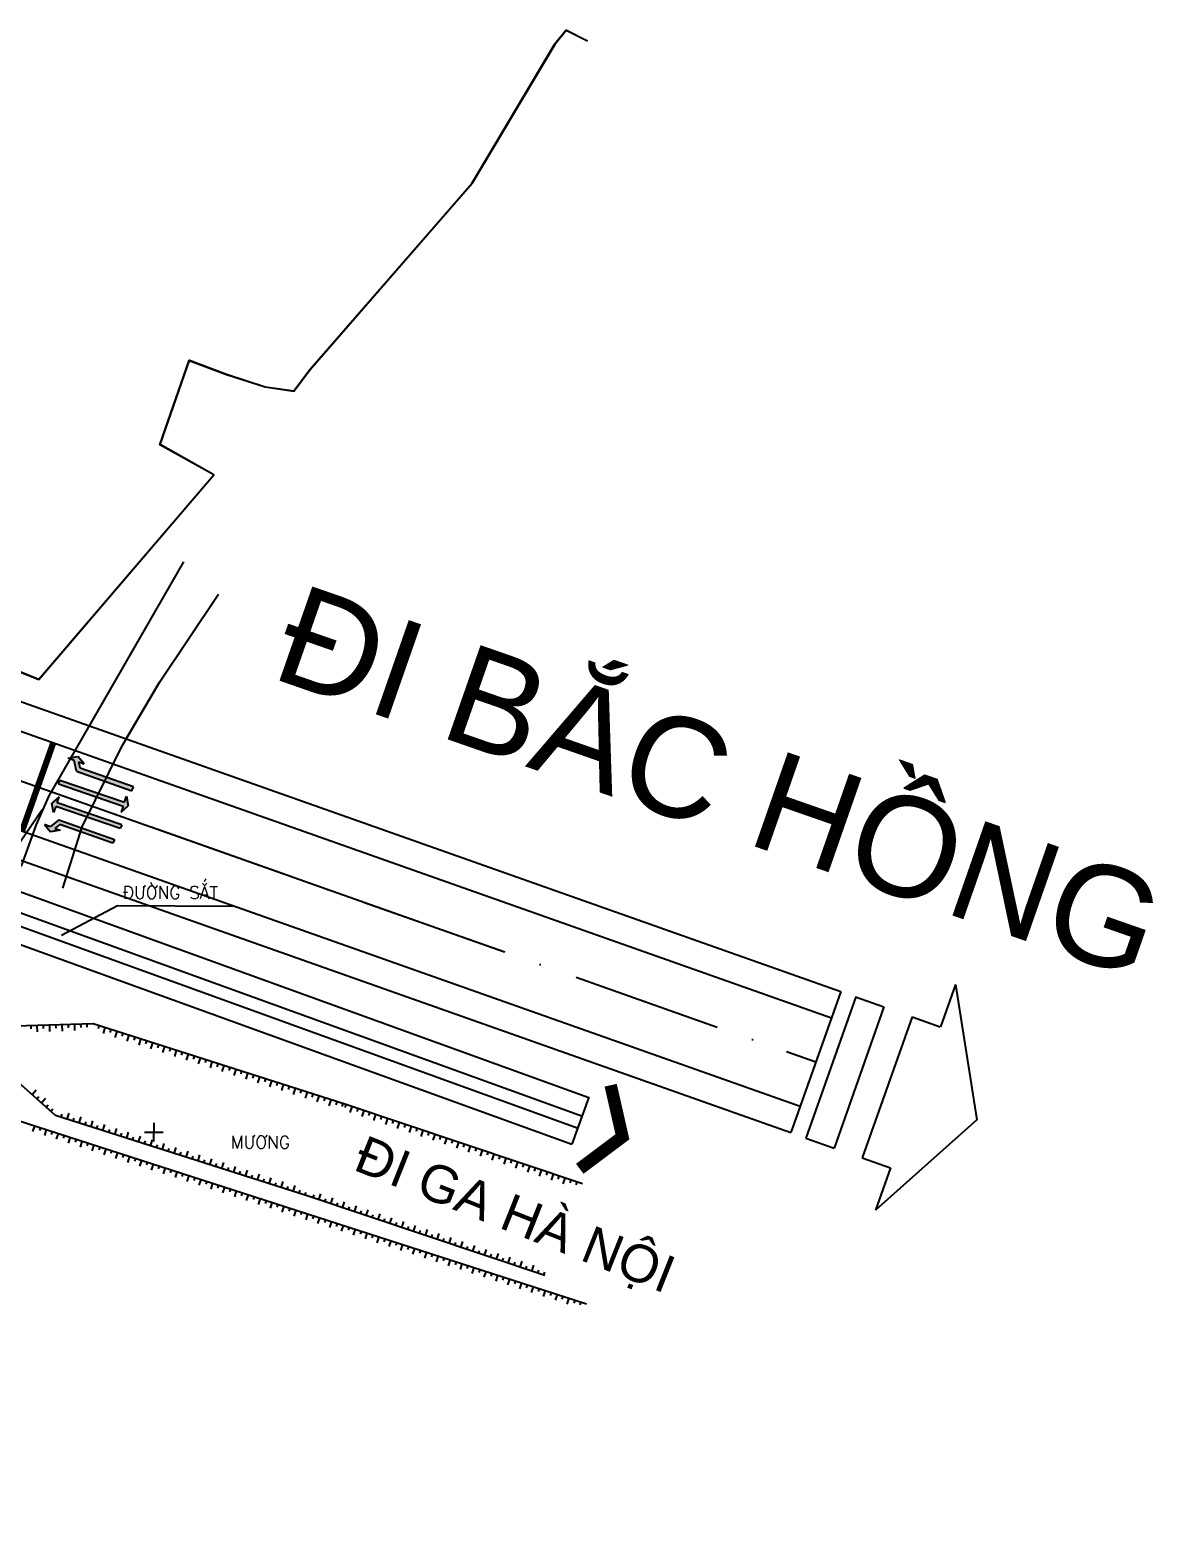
# Model space of a CAD drawing. Extents: x 577299 to 581055, y 2342699 to 2346415.
# Drawn here: x 580875.4 to 581055.4, y 2342788.5 to 2343029.5 of the extents above; entities that cross this region are included whole.
import ezdxf
from ezdxf.enums import TextEntityAlignment as Align

# ---------------------------------------------------------------- set-up
doc = ezdxf.new("R2010")
doc.units = 0
doc.header["$LTSCALE"] = 10
doc.header["$MEASUREMENT"] = 0
for name, pattern in [('ACAD_ISO10W100', [18, 12, -3, 0, -3]), ('CENTER', [2, 1.25, -0.25, 0.25, -0.25]), ('DUONGDUT', [0.1875, 0.125, -0.0625])]:
    doc.linetypes.add(name, pattern=pattern)
for name, color, linetype in [('Long dg', 30, 'Continuous'), ('Lop_ao', 140, 'Continuous'), ('Lopduong', 7, 'Continuous'), ('Tim dg', 6, 'CENTER'), ('Tl-nbai2$0$KHUNG', 252, 'Continuous'), ('Topo1$0$BOMUONG', 252, 'Continuous'), ('Topo1$0$TALUY', 252, 'Continuous'), ('Topo1$0$TX1', 252, 'Continuous'), ('Vhe', 5, 'Continuous')]:
    doc.layers.add(name, color=color, linetype=linetype)
doc.styles.add('BIGFONT', font='VHARIAL.TTF', dxfattribs={"height": 10})
doc.styles.add('Topo1$0$VN1', font='vnsimple.shx', dxfattribs={"height": 4})
doc.linetypes.add('TALUYDONTRAI', pattern='A,0,[130,ltypeshp.shx,S=0.125,R=0,X=0,Y=-0.125],0.2,[130,ltypeshp.shx,S=0.25,R=0,X=0,Y=-0.25],0.2,0', length=0.4)

msp = doc.modelspace()

# ---------------------------------------------------------------- hatches: boundary and pattern name
at = {"layer": 'Long dg', "linetype": 'Continuous', "extrusion": (-8.80861e-05, -0.0001149, 1)}
for points in [[(580881.52, 2342912.8), (580882.47, 2342912.46), (580882.87, 2342910.73), (580891.74, 2342907.58), (580891.96, 2342908.2), (580883.43, 2342911.22), (580883.21, 2342912.2), (580884.05, 2342911.9), (580883.04, 2342913.07)], [(580880.15, 2342909.29), (580879.94, 2342908.67), (580890.3, 2342905.12), (580889.97, 2342904.17), (580891.13, 2342905.18), (580890.85, 2342906.7), (580890.52, 2342905.74)], [(580889.87, 2342901.51), (580890.09, 2342902.13), (580879.72, 2342905.67), (580880.06, 2342906.63), (580878.9, 2342905.61), (580879.17, 2342904.1), (580879.51, 2342905.05)], [(580877.69, 2342902.15), (580878.64, 2342901.81), (580880.04, 2342902.91), (580888.91, 2342899.77), (580888.69, 2342899.15), (580880.16, 2342902.17), (580879.38, 2342901.55), (580880.22, 2342901.26), (580878.7, 2342900.99)]]:
    msp.add_hatch(color=7, dxfattribs=at).paths.add_polyline_path(points)

# ---------------------------------------------------------------- linework, layer by layer
at = {"layer": 'Long dg', "ltscale": 0.2, "extrusion": (-8.80861e-05, -0.0001149, 1)}
for p, q in [((580864.8, 2342920.37, 23.92), (581003.85, 2342871.21, 23.92)), ((580856.8, 2342907.29, 12.53), (580998.85, 2342857.07, 12.54))]:
    msp.add_line(p, q, dxfattribs=at)
at = {"layer": 'Long dg', "color": 7, "linetype": 'Continuous', "extrusion": (-8.80861e-05, -0.0001149, 1)}
for p, q in [((580881.52, 2342912.82, 0.68), (580883.04, 2342913.09, 0.68)), ((580882.48, 2342912.48, 0.68), (580881.52, 2342912.82, 0.68)), ((580882.87, 2342910.75, 0.68), (580882.48, 2342912.48, 0.68)), ((580884.05, 2342911.93, 0.68), (580883.04, 2342913.09, 0.68)), ((580883.43, 2342911.25, 0.68), (580883.21, 2342912.22, 0.68)), ((580883.21, 2342912.22, 0.68), (580884.05, 2342911.93, 0.68)), ((580891.96, 2342908.22, 0.68), (580883.43, 2342911.25, 0.68)), ((580879.94, 2342908.69, -23.86), (580880.16, 2342909.31, -23.86)), ((580879.94, 2342908.69, -23.86), (580890.31, 2342905.15, -23.86)), ((580880.16, 2342909.31, -23.86), (580890.52, 2342905.77, -23.86)), ((580882.87, 2342910.75, 0.68), (580891.74, 2342907.6, 0.68)), ((580880.06, 2342906.65, 6.23), (580878.9, 2342905.63, 6.23)), ((580879.72, 2342905.69, 6.23), (580880.06, 2342906.65, 6.23)), ((580890.52, 2342905.77, -23.86), (580890.86, 2342906.72, -23.86)), ((580890.86, 2342906.72, -23.86), (580891.13, 2342905.21, -23.86)), ((580891.74, 2342907.6, 0.68), (580891.96, 2342908.22, 0.68)), ((580879.18, 2342904.12, 6.23), (580878.9, 2342905.63, 6.23)), ((580879.51, 2342905.08, 6.23), (580879.18, 2342904.12, 6.23)), ((580889.87, 2342901.53, 6.23), (580879.51, 2342905.08, 6.23)), ((580890.09, 2342902.15, 6.23), (580879.72, 2342905.69, 6.23)), ((580889.98, 2342904.19, -23.86), (580891.13, 2342905.21, -23.86)), ((580890.31, 2342905.15, -23.86), (580889.98, 2342904.19, -23.86)), ((580878.65, 2342901.83, 0.68), (580877.69, 2342902.17, 0.68)), ((580877.69, 2342902.17, 0.68), (580878.7, 2342901.01, 0.68)), ((580880.04, 2342902.93, 0.68), (580878.65, 2342901.83, 0.68)), ((580880.17, 2342902.2, 0.68), (580879.38, 2342901.58, 0.68)), ((580879.38, 2342901.58, 0.68), (580880.22, 2342901.28, 0.68)), ((580880.04, 2342902.93, 0.68), (580888.91, 2342899.79, 0.68)), ((580888.69, 2342899.18, 0.68), (580880.17, 2342902.2, 0.68)), ((580890.09, 2342902.15, 6.23), (580889.87, 2342901.53, 6.23)), ((580880.22, 2342901.28, 0.68), (580878.7, 2342901.01, 0.68)), ((580888.91, 2342899.79, 0.68), (580888.69, 2342899.18, 0.68))]:
    msp.add_line(p, q, dxfattribs=at)
at = {"layer": 'Long dg', "color": 7, "linetype": 'DUONGDUT', "ltscale": 2, "extrusion": (-8.80861e-05, -0.0001149, 1), "const_width": 1, "elevation": 1.01}
msp.add_lwpolyline([(580879.14, 2342915.28), (580874.14, 2342901.14)], dxfattribs=at)
at = {"layer": 'Long dg', "color": 5, "extrusion": (-8.80861e-05, -0.0001149, 1), "const_width": 2, "elevation": 1.01}
msp.add_lwpolyline([(580968.49, 2342860.42), (580970.37, 2342852.15), (580963.53, 2342847.02)], dxfattribs=at)
at = {"layer": 'Lop_ao', "extrusion": (-8.80861e-05, -0.0001149, 1), "elevation": 1.01}
for points in [[(580961.38, 2343029.52), (580959.49, 2343027.23), (580946.25, 2343004.95)], [(580961.38, 2343029.52), (580964.77, 2343027.81)]]:
    msp.add_lwpolyline(points, dxfattribs=at)
at = {"layer": 'Lop_ao'}
for points in [[(580961.39, 2343029.54), (580959.49, 2343027.25), (580946.25, 2343004.97)], [(580961.39, 2343029.54), (580964.77, 2343027.83)]]:
    msp.add_lwpolyline(points, dxfattribs=at)
at = {"layer": 'Lop_ao', "linetype": 'TALUYDONTRAI', "extrusion": (-8.80861e-05, -0.0001149, 1), "elevation": 1.01}
msp.add_lwpolyline([(580857.69, 2342932.13), (580862.36, 2342931.29), (580876.82, 2342925.46), (580904.87, 2342958.24), (580896.24, 2342963.07), (580900.94, 2342976.58), (580906.9, 2342974.34), (580913.09, 2342972.35), (580917.7, 2342971.67), (580920.3, 2342975.17), (580946.25, 2343004.95), (580959.49, 2343027.23)], dxfattribs=at)
at = {"layer": 'Lop_ao', "linetype": 'TALUYDONTRAI'}
for points in [[(580862.36, 2342931.31), (580876.83, 2342925.48), (580904.87, 2342958.26), (580896.24, 2342963.09), (580900.94, 2342976.6), (580906.9, 2342974.36), (580913.09, 2342972.37), (580917.7, 2342971.69), (580920.3, 2342975.19), (580946.25, 2343004.97), (580959.49, 2343027.25)], [(580877.34, 2342904.55), (580872.09, 2342896.83)]]:
    msp.add_lwpolyline(points, dxfattribs=at)
at = {"layer": 'Lopduong', "extrusion": (-8.80861e-05, -0.0001149, 1)}
msp.add_line((580964.98, 2342858.49, 0.68), (580962.26, 2342850.97, 0.68), dxfattribs=at)
at = {"layer": 'Lopduong', "extrusion": (-8.80861e-05, -0.0001149, 1), "elevation": 1.01}
for points in [[(580607.5, 2342987.88), (580964.98, 2342858.47)], [(580606.47, 2342984.85), (580963.95, 2342855.44)], [(580605.79, 2342982.97), (580963.27, 2342853.56)], [(580604.77, 2342980.36), (580962.25, 2342850.95)], [(580884.94, 2342918), (580900.07, 2342944.29)], [(580890.83, 2342915.92), (580896.2, 2342925.02), (580905.6, 2342939.07)], [(580880.67, 2342891.99), (580881.26, 2342893.85)]]:
    msp.add_lwpolyline(points, dxfattribs=at)
at = {"layer": 'Lopduong'}
for points in [[(580878.48, 2342906.78), (580900.07, 2342944.31)], [(580880.67, 2342892.01), (580883.75, 2342901.81), (580890.16, 2342914.81), (580896.2, 2342925.04), (580905.6, 2342939.09)], [(580872.34, 2342894.88), (580874.06, 2342895.66), (580876.41, 2342902.2), (580878.48, 2342906.78)]]:
    msp.add_lwpolyline(points, dxfattribs=at)
at = {"layer": 'Tim dg', "linetype": 'ACAD_ISO10W100', "ltscale": 0.2, "extrusion": (-8.80861e-05, -0.0001149, 1)}
msp.add_line((580860.8, 2342913.83, 12.54), (581001.35, 2342864.14, 12.54), dxfattribs=at)
at = {"layer": 'Tim dg', "linetype": 'ACAD_ISO10W100', "ltscale": 0.8, "extrusion": (-8.80861e-05, -0.0001149, 1)}
msp.add_line((580860.8, 2342913.83, 12.54), (581001.35, 2342864.14, 12.54), dxfattribs=at)
at = {"layer": 'Tl-nbai2$0$KHUNG', "extrusion": (-8.80861e-05, -0.0001149, 1)}
for p, q in [((580895.26, 2342851.4, -14.75), (580895.27, 2342854.4, -14.75)), ((580893.76, 2342852.9, -14.75), (580896.76, 2342852.89, -14.75))]:
    msp.add_line(p, q, dxfattribs=at)
at = {"layer": 'Topo1$0$BOMUONG', "extrusion": (-8.80861e-05, -0.0001149, 1)}
for p, q in [((580885.5, 2342870.24, -14.75), (580873.06, 2342869.86, -14.75)), ((580925.85, 2342857.34, -14.74), (580885.5, 2342870.24, -14.75)), ((580879.46, 2342855.57, -14.75), (580870.46, 2342863.56, -14.75)), ((580919.81, 2342842.67, -14.75), (580879.46, 2342855.57, -14.75)), ((580963.97, 2342844.57, -14.74), (580925.85, 2342857.34, -14.74)), ((580957.93, 2342829.9, -14.75), (580919.81, 2342842.67, -14.75))]:
    msp.add_line(p, q, dxfattribs=at)
at = {"layer": 'Topo1$0$BOMUONG', "extrusion": (-8.80861e-05, -0.0001149, 1), "elevation": 1.01}
msp.add_lwpolyline([(580964.61, 2342825.33), (580869.84, 2342855.91), (580851.61, 2342788.49)], dxfattribs=at)
at = {"layer": 'Topo1$0$TALUY', "extrusion": (-8.80861e-05, -0.0001149, 1)}
for p, q in [((580878.5, 2342870.03, -14.75), (580878.53, 2342869.03, -14.75)), ((580879.5, 2342870.06, -14.75), (580879.52, 2342869.56, -14.75)), ((580880.5, 2342870.09, -14.75), (580880.53, 2342869.09, -14.75)), ((580881.5, 2342870.12, -14.75), (580881.52, 2342869.62, -14.75)), ((580882.5, 2342870.15, -14.75), (580882.53, 2342869.15, -14.75)), ((580883.5, 2342870.18, -14.75), (580883.52, 2342869.68, -14.75)), ((580884.5, 2342870.21, -14.75), (580884.52, 2342869.71, -14.75)), ((580875.51, 2342869.94, -14.75), (580875.52, 2342869.44, -14.75)), ((580876.51, 2342869.97, -14.75), (580876.54, 2342868.97, -14.75)), ((580877.5, 2342870, -14.75), (580877.52, 2342869.5, -14.75)), ((580886.45, 2342869.94, -14.75), (580886.3, 2342869.46, -14.75)), ((580887.41, 2342869.63, -14.75), (580887.1, 2342868.68, -14.75)), ((580888.36, 2342869.33, -14.75), (580888.21, 2342868.85, -14.75)), ((580889.31, 2342869.03, -14.75), (580889.01, 2342868.07, -14.75)), ((580890.26, 2342868.72, -14.75), (580890.11, 2342868.24, -14.75)), ((580891.22, 2342868.42, -14.75), (580890.91, 2342867.46, -14.75)), ((580892.17, 2342868.11, -14.75), (580892.02, 2342867.64, -14.75)), ((580893.12, 2342867.81, -14.75), (580892.82, 2342866.85, -14.75)), ((580894.07, 2342867.5, -14.75), (580893.92, 2342867.03, -14.75)), ((580895.03, 2342867.2, -14.75), (580894.72, 2342866.25, -14.75)), ((580895.98, 2342866.89, -14.75), (580895.83, 2342866.42, -14.75)), ((580896.93, 2342866.59, -14.75), (580896.63, 2342865.64, -14.75)), ((580897.88, 2342866.28, -14.75), (580897.73, 2342865.81, -14.75)), ((580898.84, 2342865.98, -14.75), (580898.53, 2342865.03, -14.75)), ((580899.79, 2342865.68, -14.75), (580899.64, 2342865.2, -14.75)), ((580900.74, 2342865.37, -14.75), (580900.44, 2342864.42, -14.75)), ((580901.69, 2342865.07, -14.75), (580901.54, 2342864.59, -14.75)), ((580902.65, 2342864.76, -14.75), (580902.34, 2342863.81, -14.75)), ((580903.6, 2342864.46, -14.75), (580903.45, 2342863.98, -14.75)), ((580904.55, 2342864.15, -14.75), (580904.25, 2342863.2, -14.75)), ((580905.5, 2342863.85, -14.75), (580905.35, 2342863.37, -14.75)), ((580906.46, 2342863.54, -14.75), (580906.15, 2342862.59, -14.75)), ((580907.41, 2342863.24, -14.75), (580907.26, 2342862.76, -14.75)), ((580908.36, 2342862.93, -14.75), (580908.06, 2342861.98, -14.75)), ((580909.31, 2342862.63, -14.75), (580909.16, 2342862.15, -14.75)), ((580910.27, 2342862.33, -14.75), (580909.96, 2342861.37, -14.75)), ((580911.22, 2342862.02, -14.75), (580911.07, 2342861.54, -14.75)), ((580912.17, 2342861.72, -14.75), (580911.87, 2342860.76, -14.75)), ((580913.12, 2342861.41, -14.75), (580912.97, 2342860.94, -14.75)), ((580914.08, 2342861.11, -14.75), (580913.77, 2342860.15, -14.75)), ((580915.03, 2342860.8, -14.75), (580914.88, 2342860.33, -14.75)), ((580915.98, 2342860.5, -14.75), (580915.68, 2342859.55, -14.75)), ((580875.72, 2342858.89, -14.75), (580876.38, 2342859.64, -14.75)), ((580876.47, 2342858.23, -14.75), (580876.8, 2342858.6, -14.75)), ((580877.22, 2342857.56, -14.75), (580877.88, 2342858.31, -14.75)), ((580916.93, 2342860.19, -14.75), (580916.78, 2342859.72, -14.75)), ((580917.89, 2342859.89, -14.75), (580917.58, 2342858.94, -14.75)), ((580918.84, 2342859.58, -14.75), (580918.69, 2342859.11, -14.75)), ((580919.79, 2342859.28, -14.75), (580919.49, 2342858.33, -14.75)), ((580920.74, 2342858.98, -14.75), (580920.59, 2342858.5, -14.75)), ((580921.7, 2342858.67, -14.75), (580921.39, 2342857.72, -14.75)), ((580922.65, 2342858.37, -14.75), (580922.5, 2342857.89, -14.75)), ((580923.6, 2342858.06, -14.75), (580923.3, 2342857.11, -14.75)), ((580877.97, 2342856.9, -14.75), (580878.3, 2342857.27, -14.75)), ((580878.71, 2342856.24, -14.75), (580879.05, 2342856.61, -14.75)), ((580880.41, 2342855.27, -14.75), (580880.57, 2342855.74, -14.75)), ((580881.37, 2342854.96, -14.75), (580881.67, 2342855.92, -14.75)), ((580924.55, 2342857.76, -14.74), (580924.4, 2342857.28, -14.75)), ((580925.51, 2342857.45, -14.74), (580925.35, 2342856.98, -14.74)), ((580926.04, 2342857.28, -14.74), (580925.88, 2342856.81, -14.74)), ((580926.99, 2342856.96, -14.74), (580926.67, 2342856.01, -14.74)), ((580927.93, 2342856.64, -14.74), (580927.77, 2342856.17, -14.74)), ((580928.88, 2342856.33, -14.74), (580928.56, 2342855.38, -14.74)), ((580929.83, 2342856.01, -14.74), (580929.67, 2342855.53, -14.74)), ((580930.78, 2342855.69, -14.74), (580930.46, 2342854.74, -14.74)), ((580876.11, 2342853.91, -14.75), (580875.8, 2342852.96, -14.75)), ((580877.06, 2342853.6, -14.75), (580876.91, 2342853.13, -14.75)), ((580878.01, 2342853.29, -14.75), (580877.7, 2342852.34, -14.75)), ((580882.32, 2342854.66, -14.75), (580882.47, 2342855.14, -14.75)), ((580883.27, 2342854.35, -14.75), (580883.58, 2342855.31, -14.75)), ((580884.22, 2342854.05, -14.75), (580884.38, 2342854.53, -14.75)), ((580885.18, 2342853.75, -14.75), (580885.48, 2342854.7, -14.75)), ((580886.13, 2342853.44, -14.75), (580886.28, 2342853.92, -14.75)), ((580887.08, 2342853.14, -14.75), (580887.39, 2342854.09, -14.75)), ((580888.03, 2342852.83, -14.75), (580888.19, 2342853.31, -14.75)), ((580888.99, 2342852.53, -14.75), (580889.29, 2342853.48, -14.75)), ((580931.73, 2342855.37, -14.74), (580931.57, 2342854.9, -14.74)), ((580932.67, 2342855.06, -14.74), (580932.36, 2342854.11, -14.74)), ((580933.62, 2342854.74, -14.74), (580933.46, 2342854.26, -14.74)), ((580934.57, 2342854.42, -14.74), (580934.25, 2342853.47, -14.74)), ((580935.52, 2342854.1, -14.74), (580935.36, 2342853.63, -14.74)), ((580936.47, 2342853.79, -14.74), (580936.15, 2342852.84, -14.74)), ((580937.42, 2342853.47, -14.74), (580937.26, 2342852.99, -14.74)), ((580938.36, 2342853.15, -14.74), (580938.05, 2342852.2, -14.74)), ((580878.96, 2342852.99, -14.75), (580878.81, 2342852.51, -14.75)), ((580879.91, 2342852.68, -14.75), (580879.61, 2342851.73, -14.75)), ((580880.87, 2342852.37, -14.75), (580880.71, 2342851.9, -14.75)), ((580881.82, 2342852.07, -14.75), (580881.51, 2342851.11, -14.75)), ((580882.77, 2342851.76, -14.75), (580882.62, 2342851.28, -14.75)), ((580883.72, 2342851.45, -14.75), (580883.41, 2342850.5, -14.75)), ((580884.67, 2342851.14, -14.75), (580884.52, 2342850.67, -14.75)), ((580885.62, 2342850.84, -14.75), (580885.32, 2342849.89, -14.75)), ((580889.94, 2342852.22, -14.75), (580890.09, 2342852.7, -14.75)), ((580890.89, 2342851.92, -14.75), (580891.2, 2342852.87, -14.75)), ((580891.84, 2342851.61, -14.75), (580892, 2342852.09, -14.75)), ((580892.8, 2342851.31, -14.75), (580893.1, 2342852.26, -14.75)), ((580893.75, 2342851, -14.75), (580893.9, 2342851.48, -14.75)), ((580894.7, 2342850.7, -14.75), (580895.01, 2342851.65, -14.75)), ((580895.65, 2342850.4, -14.75), (580895.81, 2342850.87, -14.75)), ((580896.61, 2342850.09, -14.75), (580896.91, 2342851.04, -14.75)), ((580939.31, 2342852.83, -14.74), (580939.15, 2342852.36, -14.74)), ((580940.26, 2342852.51, -14.74), (580939.94, 2342851.57, -14.74)), ((580941.21, 2342852.2, -14.74), (580941.05, 2342851.72, -14.74)), ((580942.16, 2342851.88, -14.74), (580941.84, 2342850.93, -14.74)), ((580943.1, 2342851.56, -14.74), (580942.95, 2342851.09, -14.74)), ((580944.05, 2342851.24, -14.74), (580943.74, 2342850.3, -14.74)), ((580945, 2342850.93, -14.74), (580944.84, 2342850.45, -14.74)), ((580886.58, 2342850.53, -14.75), (580886.42, 2342850.05, -14.75)), ((580887.53, 2342850.22, -14.75), (580887.22, 2342849.27, -14.75)), ((580888.48, 2342849.92, -14.75), (580888.33, 2342849.44, -14.75)), ((580889.43, 2342849.61, -14.75), (580889.12, 2342848.66, -14.75)), ((580890.38, 2342849.3, -14.75), (580890.23, 2342848.83, -14.75)), ((580891.33, 2342848.99, -14.75), (580891.03, 2342848.04, -14.75)), ((580892.29, 2342848.69, -14.75), (580892.13, 2342848.21, -14.75)), ((580893.24, 2342848.38, -14.75), (580892.93, 2342847.43, -14.75)), ((580897.56, 2342849.79, -14.75), (580897.71, 2342850.26, -14.75)), ((580898.51, 2342849.48, -14.75), (580898.82, 2342850.43, -14.75)), ((580899.46, 2342849.18, -14.75), (580899.62, 2342849.65, -14.75)), ((580900.42, 2342848.87, -14.75), (580900.72, 2342849.83, -14.75)), ((580901.37, 2342848.57, -14.75), (580901.52, 2342849.04, -14.75)), ((580902.32, 2342848.26, -14.75), (580902.63, 2342849.22, -14.75)), ((580903.27, 2342847.96, -14.75), (580903.43, 2342848.44, -14.75)), ((580904.23, 2342847.65, -14.75), (580904.53, 2342848.61, -14.75)), ((580945.95, 2342850.61, -14.74), (580945.63, 2342849.66, -14.74)), ((580946.9, 2342850.29, -14.74), (580946.74, 2342849.82, -14.74)), ((580947.85, 2342849.97, -14.74), (580947.53, 2342849.02, -14.74)), ((580948.79, 2342849.65, -14.74), (580948.64, 2342849.18, -14.74)), ((580949.74, 2342849.34, -14.74), (580949.42, 2342848.39, -14.74)), ((580950.69, 2342849.02, -14.74), (580950.53, 2342848.55, -14.74)), ((580951.64, 2342848.7, -14.74), (580951.32, 2342847.75, -14.74)), ((580952.59, 2342848.38, -14.74), (580952.43, 2342847.91, -14.74)), ((580894.19, 2342848.07, -14.75), (580894.04, 2342847.6, -14.75)), ((580895.14, 2342847.77, -14.75), (580894.83, 2342846.81, -14.75)), ((580896.09, 2342847.46, -14.75), (580895.94, 2342846.98, -14.75)), ((580897.04, 2342847.15, -14.75), (580896.74, 2342846.2, -14.75)), ((580898, 2342846.85, -14.75), (580897.84, 2342846.37, -14.75)), ((580898.95, 2342846.54, -14.75), (580898.64, 2342845.59, -14.75)), ((580899.9, 2342846.23, -14.75), (580899.75, 2342845.76, -14.75)), ((580900.85, 2342845.92, -14.75), (580900.54, 2342844.97, -14.75)), ((580905.18, 2342847.35, -14.75), (580905.33, 2342847.83, -14.75)), ((580906.13, 2342847.05, -14.75), (580906.44, 2342848, -14.75)), ((580907.08, 2342846.74, -14.75), (580907.24, 2342847.22, -14.75)), ((580908.04, 2342846.44, -14.75), (580908.34, 2342847.39, -14.75)), ((580908.99, 2342846.13, -14.75), (580909.14, 2342846.61, -14.75)), ((580909.94, 2342845.83, -14.75), (580910.25, 2342846.78, -14.75)), ((580910.89, 2342845.52, -14.75), (580911.05, 2342846, -14.75)), ((580911.85, 2342845.22, -14.75), (580912.15, 2342846.17, -14.75)), ((580953.53, 2342848.07, -14.74), (580953.22, 2342847.12, -14.74)), ((580954.48, 2342847.75, -14.74), (580954.32, 2342847.27, -14.74)), ((580955.43, 2342847.43, -14.74), (580955.11, 2342846.48, -14.74)), ((580956.38, 2342847.11, -14.74), (580956.22, 2342846.64, -14.74)), ((580957.33, 2342846.8, -14.74), (580957.01, 2342845.85, -14.74)), ((580958.28, 2342846.48, -14.74), (580958.12, 2342846, -14.74)), ((580959.22, 2342846.16, -14.74), (580958.91, 2342845.21, -14.74)), ((580901.8, 2342845.62, -14.75), (580901.65, 2342845.14, -14.75)), ((580902.75, 2342845.31, -14.75), (580902.45, 2342844.36, -14.75)), ((580903.71, 2342845, -14.75), (580903.55, 2342844.53, -14.75)), ((580904.66, 2342844.7, -14.75), (580904.35, 2342843.74, -14.75)), ((580905.61, 2342844.39, -14.75), (580905.46, 2342843.91, -14.75)), ((580906.56, 2342844.08, -14.75), (580906.25, 2342843.13, -14.75)), ((580907.51, 2342843.77, -14.75), (580907.36, 2342843.3, -14.75)), ((580912.8, 2342844.91, -14.75), (580912.95, 2342845.39, -14.75)), ((580913.75, 2342844.61, -14.75), (580914.06, 2342845.56, -14.75)), ((580914.7, 2342844.3, -14.75), (580914.86, 2342844.78, -14.75)), ((580915.66, 2342844, -14.75), (580915.96, 2342844.95, -14.75)), ((580916.61, 2342843.7, -14.75), (580916.76, 2342844.17, -14.75)), ((580917.56, 2342843.39, -14.75), (580917.87, 2342844.34, -14.75)), ((580918.51, 2342843.09, -14.75), (580918.67, 2342843.56, -14.75)), ((580960.17, 2342845.84, -14.74), (580960.01, 2342845.37, -14.74)), ((580961.12, 2342845.52, -14.74), (580960.8, 2342844.58, -14.74)), ((580962.07, 2342845.21, -14.74), (580961.91, 2342844.73, -14.74)), ((580963.02, 2342844.89, -14.74), (580962.86, 2342844.42, -14.74)), ((580908.46, 2342843.47, -14.75), (580908.16, 2342842.52, -14.75)), ((580909.42, 2342843.16, -14.75), (580909.26, 2342842.68, -14.75)), ((580910.37, 2342842.85, -14.75), (580910.06, 2342841.9, -14.75)), ((580911.32, 2342842.55, -14.75), (580911.17, 2342842.07, -14.75)), ((580912.27, 2342842.24, -14.75), (580911.96, 2342841.29, -14.75)), ((580913.22, 2342841.93, -14.75), (580913.07, 2342841.46, -14.75)), ((580914.17, 2342841.62, -14.75), (580913.87, 2342840.67, -14.75)), ((580915.13, 2342841.32, -14.75), (580914.97, 2342840.84, -14.75)), ((580919.47, 2342842.78, -14.75), (580919.62, 2342843.26, -14.75)), ((580920.76, 2342842.35, -14.75), (580920.92, 2342842.83, -14.75)), ((580921.7, 2342842.04, -14.75), (580922.02, 2342842.98, -14.75)), ((580922.65, 2342841.72, -14.75), (580922.81, 2342842.19, -14.75)), ((580923.6, 2342841.4, -14.75), (580923.92, 2342842.35, -14.75)), ((580924.55, 2342841.08, -14.75), (580924.71, 2342841.56, -14.75)), ((580925.5, 2342840.77, -14.75), (580925.82, 2342841.71, -14.75)), ((580916.08, 2342841.01, -14.75), (580915.77, 2342840.06, -14.75)), ((580917.03, 2342840.7, -14.75), (580916.88, 2342840.23, -14.75)), ((580917.98, 2342840.4, -14.75), (580917.67, 2342839.44, -14.75)), ((580918.93, 2342840.09, -14.75), (580918.78, 2342839.61, -14.75)), ((580919.88, 2342839.78, -14.75), (580919.58, 2342838.83, -14.75)), ((580920.84, 2342839.48, -14.75), (580920.68, 2342839, -14.75)), ((580921.79, 2342839.17, -14.75), (580921.48, 2342838.22, -14.75)), ((580922.74, 2342838.86, -14.75), (580922.59, 2342838.39, -14.75)), ((580926.45, 2342840.45, -14.75), (580926.6, 2342840.92, -14.75)), ((580927.39, 2342840.13, -14.75), (580927.71, 2342841.08, -14.75)), ((580928.34, 2342839.81, -14.75), (580928.5, 2342840.29, -14.75)), ((580929.29, 2342839.5, -14.75), (580929.61, 2342840.44, -14.75)), ((580930.24, 2342839.18, -14.75), (580930.4, 2342839.65, -14.75)), ((580931.19, 2342838.86, -14.75), (580931.5, 2342839.81, -14.75)), ((580932.14, 2342838.54, -14.75), (580932.29, 2342839.02, -14.75)), ((580933.08, 2342838.22, -14.75), (580933.4, 2342839.17, -14.75)), ((580923.69, 2342838.55, -14.75), (580923.38, 2342837.6, -14.75)), ((580924.64, 2342838.25, -14.75), (580924.49, 2342837.77, -14.75)), ((580925.59, 2342837.94, -14.75), (580925.29, 2342836.99, -14.75)), ((580926.55, 2342837.63, -14.75), (580926.39, 2342837.16, -14.75)), ((580927.5, 2342837.33, -14.75), (580927.19, 2342836.37, -14.75)), ((580928.45, 2342837.02, -14.75), (580928.3, 2342836.54, -14.75)), ((580929.4, 2342836.71, -14.75), (580929.09, 2342835.76, -14.75)), ((580930.35, 2342836.4, -14.75), (580930.2, 2342835.93, -14.75)), ((580934.03, 2342837.91, -14.75), (580934.19, 2342838.38, -14.75)), ((580934.98, 2342837.59, -14.75), (580935.3, 2342838.54, -14.75)), ((580935.93, 2342837.27, -14.75), (580936.09, 2342837.75, -14.75)), ((580936.88, 2342836.95, -14.75), (580937.19, 2342837.9, -14.75)), ((580937.82, 2342836.64, -14.75), (580937.98, 2342837.11, -14.75)), ((580938.77, 2342836.32, -14.75), (580939.09, 2342837.27, -14.75)), ((580939.72, 2342836, -14.75), (580939.88, 2342836.47, -14.75)), ((580940.67, 2342835.68, -14.75), (580940.99, 2342836.63, -14.75)), ((580931.3, 2342836.1, -14.75), (580931, 2342835.15, -14.75)), ((580932.26, 2342835.79, -14.75), (580932.1, 2342835.31, -14.75)), ((580933.21, 2342835.48, -14.75), (580932.9, 2342834.53, -14.75)), ((580934.16, 2342835.18, -14.75), (580934.01, 2342834.7, -14.75)), ((580935.11, 2342834.87, -14.75), (580934.8, 2342833.92, -14.75)), ((580936.06, 2342834.56, -14.75), (580935.91, 2342834.09, -14.75)), ((580937.01, 2342834.25, -14.75), (580936.71, 2342833.3, -14.75)), ((580937.97, 2342833.95, -14.75), (580937.81, 2342833.47, -14.75)), ((580941.62, 2342835.36, -14.75), (580941.78, 2342835.84, -14.75)), ((580942.57, 2342835.05, -14.75), (580942.88, 2342836, -14.75)), ((580943.51, 2342834.73, -14.75), (580943.67, 2342835.2, -14.75)), ((580944.46, 2342834.41, -14.75), (580944.78, 2342835.36, -14.75)), ((580945.41, 2342834.09, -14.75), (580945.57, 2342834.57, -14.75)), ((580946.36, 2342833.78, -14.75), (580946.68, 2342834.72, -14.75)), ((580947.31, 2342833.46, -14.75), (580947.46, 2342833.93, -14.75)), ((580948.25, 2342833.14, -14.75), (580948.57, 2342834.09, -14.75)), ((580938.92, 2342833.64, -14.75), (580938.61, 2342832.69, -14.75)), ((580939.87, 2342833.33, -14.75), (580939.72, 2342832.86, -14.75)), ((580940.82, 2342833.03, -14.75), (580940.51, 2342832.07, -14.75)), ((580941.77, 2342832.72, -14.75), (580941.62, 2342832.24, -14.75)), ((580942.72, 2342832.41, -14.75), (580942.42, 2342831.46, -14.75)), ((580943.68, 2342832.11, -14.75), (580943.52, 2342831.63, -14.75)), ((580944.63, 2342831.8, -14.75), (580944.32, 2342830.85, -14.75)), ((580945.58, 2342831.49, -14.75), (580945.43, 2342831.02, -14.75)), ((580949.2, 2342832.82, -14.75), (580949.36, 2342833.3, -14.75)), ((580950.15, 2342832.51, -14.75), (580950.47, 2342833.45, -14.75)), ((580951.1, 2342832.19, -14.75), (580951.26, 2342832.66, -14.75)), ((580952.05, 2342831.87, -14.75), (580952.36, 2342832.82, -14.75)), ((580953, 2342831.55, -14.75), (580953.15, 2342832.03, -14.75)), ((580953.94, 2342831.23, -14.75), (580954.26, 2342832.18, -14.75)), ((580955.84, 2342830.6, -14.75), (580956.16, 2342831.55, -14.75)), ((580946.53, 2342831.18, -14.75), (580946.22, 2342830.23, -14.75)), ((580947.48, 2342830.88, -14.75), (580947.33, 2342830.4, -14.75)), ((580948.43, 2342830.57, -14.75), (580948.13, 2342829.62, -14.75)), ((580949.39, 2342830.26, -14.75), (580949.23, 2342829.79, -14.75)), ((580950.34, 2342829.96, -14.75), (580950.03, 2342829, -14.75)), ((580951.29, 2342829.65, -14.75), (580951.14, 2342829.17, -14.75)), ((580952.24, 2342829.34, -14.75), (580951.93, 2342828.39, -14.75)), ((580954.89, 2342830.92, -14.75), (580955.05, 2342831.39, -14.75)), ((580956.79, 2342830.28, -14.75), (580956.95, 2342830.76, -14.75)), ((580957.74, 2342829.96, -14.75), (580957.89, 2342830.44, -14.75)), ((580953.19, 2342829.03, -14.75), (580953.04, 2342828.56, -14.75)), ((580954.15, 2342828.73, -14.75), (580953.84, 2342827.78, -14.75)), ((580955.1, 2342828.42, -14.75), (580954.94, 2342827.94, -14.75)), ((580956.05, 2342828.11, -14.75), (580955.74, 2342827.16, -14.75)), ((580957, 2342827.81, -14.75), (580956.85, 2342827.33, -14.75)), ((580957.95, 2342827.5, -14.75), (580957.64, 2342826.55, -14.75)), ((580958.9, 2342827.19, -14.75), (580958.75, 2342826.72, -14.75)), ((580959.86, 2342826.88, -14.75), (580959.55, 2342825.93, -14.75)), ((580960.81, 2342826.58, -14.75), (580960.65, 2342826.1, -14.75)), ((580961.76, 2342826.27, -14.75), (580961.45, 2342825.32, -14.75)), ((580962.71, 2342825.96, -14.75), (580962.56, 2342825.49, -14.75)), ((580963.66, 2342825.66, -14.75), (580963.51, 2342825.18, -14.75))]:
    msp.add_line(p, q, dxfattribs=at)
at = {"layer": 'Topo1$0$TALUY', "color": 252, "extrusion": (-8.80861e-05, -0.0001149, 1), "elevation": 1.01}
msp.add_lwpolyline([(580907.85, 2342889.09), (580889.43, 2342889.15), (580880.48, 2342884.42)], dxfattribs=at)
at = {"layer": 'Vhe', "ltscale": 0.2, "extrusion": (-8.80861e-05, -0.0001149, 1)}
for p, q in [((580869.41, 2342923.51, 23.92), (581005.35, 2342875.45, 23.92)), ((580869.41, 2342923.51, 23.92), (581005.35, 2342875.45, 23.92)), ((580808.9, 2342919.45, 23.91), (580997.35, 2342852.82, 23.92)), ((580808.9, 2342919.45, 23.91), (580997.35, 2342852.82, 23.92))]:
    msp.add_line(p, q, dxfattribs=at)
at = {"layer": 'Vhe', "extrusion": (-8.80861e-05, -0.0001149, 1)}
msp.add_line((581005.35, 2342875.45, 5.75), (580997.35, 2342852.82, 5.75), dxfattribs=at)
msp.add_line((581005.35, 2342875.45, 5.75), (580997.35, 2342852.82, 5.75), dxfattribs=at)
at = {"layer": 'Vhe', "color": 5, "extrusion": (-8.80861e-05, -0.0001149, 1)}
for p, q in [((581023.71, 2342876.55), (581021.31, 2342869.76)), ((581023.71, 2342876.55), (581021.31, 2342869.76)), ((581023.71, 2342876.55), (581027.14, 2342854.83)), ((581023.71, 2342876.55), (581027.14, 2342854.83)), ((581007.74, 2342874.56), (580999.74, 2342851.94)), ((581007.74, 2342874.56), (580999.74, 2342851.94)), ((581012.26, 2342872.96), (581004.26, 2342850.34)), ((581012.26, 2342872.96), (581004.26, 2342850.34)), ((581016.79, 2342871.36), (581008.79, 2342848.74)), ((581016.79, 2342871.36), (581008.79, 2342848.74)), ((581027.14, 2342854.83), (581010.91, 2342840.35)), ((581027.14, 2342854.83), (581010.91, 2342840.35)), ((580999.74, 2342851.94), (581004.26, 2342850.34)), ((580999.74, 2342851.94), (581004.26, 2342850.34)), ((581008.79, 2342848.74), (581013.31, 2342847.14)), ((581008.79, 2342848.74), (581013.31, 2342847.14)), ((581013.31, 2342847.14), (581010.91, 2342840.35)), ((581013.31, 2342847.14), (581010.91, 2342840.35))]:
    msp.add_line(p, q, dxfattribs=at)
at = {"layer": 'Vhe', "color": 5, "extrusion": (-8.80861e-05, -0.0001149, 1), "elevation": 1.01}
for points in [[(581012.26, 2342872.94), (581007.74, 2342874.54)], [(581012.26, 2342872.94), (581007.74, 2342874.54)], [(581021.31, 2342869.74), (581016.79, 2342871.34)], [(581021.31, 2342869.74), (581016.79, 2342871.34)]]:
    msp.add_lwpolyline(points, dxfattribs=at)

# ---------------------------------------------------------------- texts
at = {"layer": 'Long dg', "color": 7, "linetype": 'Continuous', "extrusion": (-8.80861e-05, -0.0001149, 1), "style": 'BIGFONT'}
msp.add_text('®i ga hµ néi', height=6, rotation=338.3209, dxfattribs=at).set_placement((580953.24, 2342839.86, -344.62), align=Align.MIDDLE)
at = {"layer": 'Tim dg', "color": 160, "linetype": 'Continuous', "ltscale": 0.3, "extrusion": (-8.80861e-05, -0.0001149, 1), "style": 'BIGFONT'}
msp.add_text('®i b¾c hång', height=16, rotation=340.7661, dxfattribs=at).set_placement((580913.64, 2342925.83, -324.75))
msp.add_text('®i b¾c hång', height=16, rotation=340.7661, dxfattribs=at).set_placement((580913.64, 2342925.83, -324.75))
at = {"layer": 'Topo1$0$TX1', "color": 252, "extrusion": (-8.80861e-05, -0.0001149, 1), "style": 'Topo1$0$VN1'}
msp.add_text('§¦êNG S¾T', height=2, rotation=359.8277, dxfattribs=at).set_placement((580890.26, 2342890.29, -335.11))
at = {"layer": 'Topo1$0$TX1', "extrusion": (-8.80861e-05, -0.0001149, 1), "style": 'Topo1$0$VN1'}
msp.add_text('M¦¥NG', height=2, rotation=359.8277, dxfattribs=at).set_placement((580907.56, 2342850.26, -335.11))

doc.saveas('drawing.dxf')
